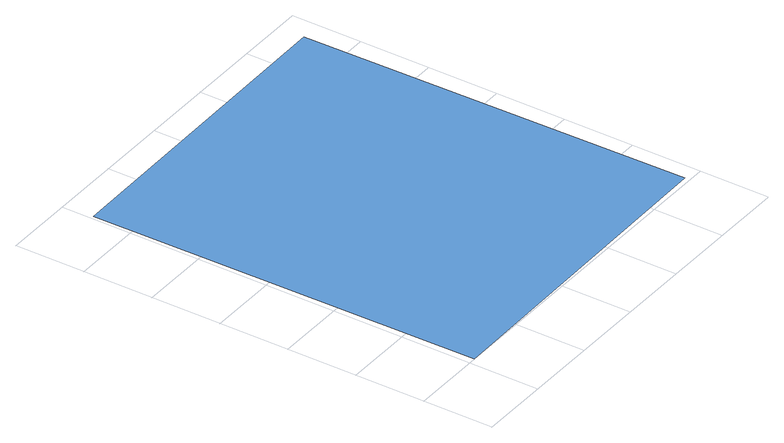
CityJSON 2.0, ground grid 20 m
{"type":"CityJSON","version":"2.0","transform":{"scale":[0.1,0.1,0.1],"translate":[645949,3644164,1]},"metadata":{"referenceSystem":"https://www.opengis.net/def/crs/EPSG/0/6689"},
"CityObjects":{
"waterbody1":{"type":"WaterBody","attributes":{"class":"1020"},"geometry":[{"type":"MultiSurface","lod":"1","boundaries":[[[0,1,2,3]]]}]}
},
"vertices":[
[957,16,8],[940,1125,8],[5,1111,13],[22,2,8]
]}
